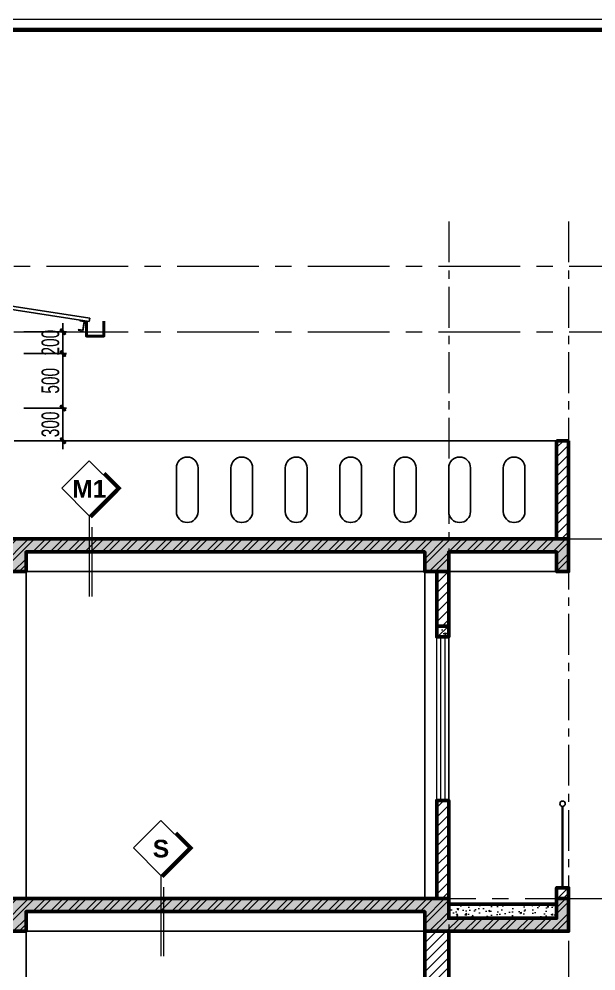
# Model space of a CAD drawing. Header units: millimetres. Extents: x 596422 to 1674380, y -367470 to 58862.
# Drawn here: x 890046 to 895342, y -25945 to -17213 of the extents above; entities that cross this region are included whole.
import ezdxf
from ezdxf.enums import TextEntityAlignment as Align

# ---------------------------------------------------------------- set-up
doc = ezdxf.new("R2010")
doc.units = ezdxf.units.MM
doc.header["$LTSCALE"] = 600
doc.header["$MEASUREMENT"] = 0
doc.linetypes.add('CENTER', pattern=[2, 1.25, -0.25, 0.25, -0.25])
doc.linetypes.add('CENTERX2', pattern=[4, 2.5, -0.5, 0.5, -0.5])
doc.layers.get('0').update_dxf_attribs({"lineweight": 0})
doc.layers.get('Defpoints').update_dxf_attribs({"lineweight": 0})
for name, color, linetype, lineweight in [('EG Dim', 8, 'Continuous', 18), ('LC Hatch', 252, 'Continuous', 9), ('LC Net dam2', 6, 'Continuous', 40), ('LC Net thay', 7, 'Continuous', 25), ('NET KY HIEU', 31, 'Continuous', 20), ('NET THEP', 1, 'Continuous', 20), ('NETTHAY', 253, 'Continuous', 25), ('truc', 76, 'CENTER', 9), ('VAT DUNG TV', 253, 'Continuous', 9), ('wall', 30, 'Continuous', 50)]:
    doc.layers.add(name, color=color, linetype=linetype, lineweight=lineweight)
doc.layers.add('Khungten_LCDI', color=7, linetype='Continuous')
doc.layers.add('Kichthuoc', color=9, linetype='Continuous')
doc.styles.add('CHU TO', font='VHARIALB.TTF')
doc.styles.add('HOATBIF', font='hoatbif.shx', dxfattribs={"width": 0.65})
doc.styles.add('Khungten', font='VHAVAN.TTF', dxfattribs={"width": 0.9, "height": 5000})
doc.styles.add('Title', font='VHAVAN.TTF', dxfattribs={"width": 0.8})
doc.dimstyles.new('1-100', dxfattribs={"dimscale": 300, "dimtxt": 1.2, "dimasz": 0.25, "dimexe": 0.5, "dimexo": 0, "dimgap": 0.3, "dimtad": 1, "dimdec": 0, "dimzin": 0, "dimdsep": 46, "dimtxsty": 'HOATBIF', "dimblk1": 'DOT', "dimblk2": 'DOT', "dimsah": 1, "dimcen": -1, "dimdle": 1, "dimclrd": 256, "dimclre": 256, "dimclrt": 4, "dimadec": 3, "dimazin": 2, "dimtfac": 0.333333, "dimtdec": 0, "dimtix": 1, "dimtmove": 2, "dimatfit": 3, "dimldrblk": 'DOT', "dimfxl": 1, "dimtvp": 0.833333, "dimtolj": 1, "dimtzin": 0, "dimarcsym": 0})
pattern_1 = [(50, (158421.94, 0), (143.452037, -12.550427), [15, -165]), (355, (158421.94, 0), (-27.750267, 150.438427), [12, -132]), (100.4514, (158433.9, -1.05), (115.701876, 137.887908), [12.748038, -140.228422]), (46.1842, (158421.94, 40), (213.44821, -33.103803), [22.5, -247.5]), (96.6356, (158439.73, 37.24), (186.93254, 194.823574), [19.12206, -210.3426]), (351.1842, (158421.94, 40), (186.93239, 194.82372), [18, -198]), (21, (158441.94, 30), (119.38141, -80.523778), [15, -165]), (326, (158441.94, 30), (48.663066, 145.03001), [12, -132]), (71.4514, (158451.89, 23.29), (168.044526, 64.5061), [12.748038, -140.228422]), (37.5, (158421.943, 0), (2.431971, 66.5787708), [0, -130.4, 0, -134, 0, -132.5]), (7.5, (158421.94, 0), (52.6139075, 78.8823424), [0, -76.4, 0, -127.4, 0, -50.5]), (327.5, (158377.343, 0), (106.7644872, -4.5109743), [0, -50, 0, -156, 0, -207]), (317.5, (158357.34, 0), (116.637234, 20.020996), [0, -65, 0, -103.6, 0, -147])]

# ---------------------------------------------------------------- blocks, each defined once
blk = doc.blocks.new('DOT')
at = {"layer": 'Kichthuoc'}
blk.add_line((-3, 0), (3, 0), dxfattribs=at)
at = {"layer": 'Kichthuoc', "color": 4}
blk.add_line((-1, -1), (1, 1), dxfattribs=at)
blk.add_lwpolyline([(0.5, 1), (-1, -0.5), (-0.5, -1), (1, 0.5)], close=True, dxfattribs=at)
blk = doc.blocks.new('*D528')
at = {"layer": 'Defpoints', "color": 0, "transparency": 16777216}
for p in [(890091.3, -20281.1), (890448, -20281.1), (890091.3, -20781.1)]:
    blk.add_point(p, dxfattribs=at)
at = {"layer": 'EG Dim', "lineweight": -2, "transparency": 16777216}
for p, q in [((890091.3, -20281.1), (890480.5, -20281.1)), ((890448, -20755.1), (890448, -20307.1)), ((890091.3, -20781.1), (890480.5, -20781.1))]:
    blk.add_line(p, q, dxfattribs=at)
at = {"layer": 'EG Dim', "lineweight": -2, "transparency": 16777216, "xscale": 26, "yscale": 26, "zscale": 26}
for p, rotation in [((890448, -20281.1), 90), ((890448, -20781.1), 270)]:
    blk.add_blockref('DOT', p, dxfattribs=dict(at, rotation=rotation))
at = {"layer": 'EG Dim', "color": 4, "transparency": 16777216, "insert": (890334.2, -20531.1), "char_height": 162.5, "attachment_point": 5, "rotation": 90, "style": 'HOATBIF'}
blk.add_mtext('\\A1;500', dxfattribs=at)
blk = doc.blocks.new('_Dot')
at = {"color": 0, "linetype": 'ByBlock', "lineweight": -2}
blk.add_line((-0.5, 0), (-1, 0), dxfattribs=at)
at = {"color": 0, "linetype": 'ByBlock', "const_width": 0.5}
blk.add_lwpolyline([(-0.25, 0, 1), (0.25, 0, 1)], format="xyb", close=True, dxfattribs=at)
blk = doc.blocks.new('*D529')
at = {"layer": 'Defpoints', "color": 0, "transparency": 16777216}
for p in [(890091.3, -20081.1), (890448, -20081.1), (890091.3, -20281.1)]:
    blk.add_point(p, dxfattribs=at)
at = {"layer": 'EG Dim', "lineweight": -2, "transparency": 16777216}
for p, q in [((890091.3, -20081.1), (890480.5, -20081.1)), ((890448, -20055.1), (890448, -20029.1)), ((890448, -20281.1), (890448, -20081.1)), ((890091.3, -20281.1), (890480.5, -20281.1)), ((890448, -20307.1), (890448, -20333.1))]:
    blk.add_line(p, q, dxfattribs=at)
at = {"layer": 'EG Dim', "lineweight": -2, "transparency": 16777216, "xscale": 26, "yscale": 26, "zscale": 26}
for p, rotation in [((890448, -20081.1), 270), ((890448, -20281.1), 90)]:
    blk.add_blockref('DOT', p, dxfattribs=dict(at, rotation=rotation))
at = {"layer": 'EG Dim', "color": 4, "transparency": 16777216, "insert": (890334.2, -20181.1), "char_height": 162.5, "attachment_point": 5, "rotation": 90, "style": 'HOATBIF'}
blk.add_mtext('\\A1;200', dxfattribs=at)
blk = doc.blocks.new('LCDI-new')
at = {"layer": 'Defpoints', "lineweight": 0}
blk.add_lwpolyline([(-1626044.71, 488105.01), (-1626044.71, 488402.01), (-1625624.71, 488402.01), (-1625624.71, 488105.01)], close=True, dxfattribs=at)
at = {"layer": 'Khungten_LCDI', "color": 5, "lineweight": 60}
blk.add_lwpolyline([(-1626032.71, 488107.01), (-1626032.71, 488400.01), (-1625626.71, 488400.01), (-1625626.71, 488107.01)], close=True, dxfattribs=at)
at = {"color": 2, "style": 'Title', "width": 1.824646}
for tag, p, p2 in [('TENBANVE1', (-1625663.58, 488164.65), (-1625629.32, 488164.65)), ('TENBANVE2', (-1625663.58, 488157.89), (-1625629.32, 488157.89))]:
    blk.add_attdef(tag, text='', height=2.5, dxfattribs=at).set_placement(p, p2, align=Align.FIT)
at = {"color": 7, "style": 'Khungten', "width": 0.8}
for tag, p in [('REVISION', (-1625637.72, 488146.05)), ('NGAYHT', (-1625637.25, 488137.42))]:
    blk.add_attdef(tag, text='', height=2, dxfattribs=at).set_placement(p, align=Align.CENTER)
at = {"color": 2, "style": 'Title', "width": 0.7}
blk.add_attdef('SOBANVE', text='', height=2.5, dxfattribs=at).set_placement((-1625637.09, 488114.55), align=Align.CENTER)
blk = doc.blocks.new('*U238')
at = {"layer": 'NET KY HIEU', "color": 1, "lineweight": -2, "ltscale": 600}
blk.add_line((30, -145), (30, -1009), dxfattribs=at)
blk.add_wipeout([(0, 688), (-344, 344), (0, 0), (344, 344)])
at = {"layer": 'NET KY HIEU', "color": 7, "lineweight": -2, "ltscale": 600}
blk.add_line((0, 0), (0, -1009), dxfattribs=at)
at = {"layer": 'NET KY HIEU', "color": 7, "linetype": 'Continuous', "lineweight": -2}
blk.add_lwpolyline([(0, 0), (344, 344), (0, 688), (-344, 344)], close=True, dxfattribs=at)
at = {"layer": 'NET KY HIEU', "linetype": 'Continuous', "lineweight": -2, "const_width": 44.2}
blk.add_lwpolyline([(16, -16), (375, 344), (188, 532)], dxfattribs=at)
at = {"layer": 'NET KY HIEU', "color": 4, "lineweight": -2, "style": 'CHU TO'}
blk.add_attdef('N1', text='', height=221, dxfattribs=at).set_placement((0, 336), align=Align.MIDDLE)
blk = doc.blocks.new('*D577')
at = {"layer": 'Defpoints', "color": 0, "transparency": 16777216}
for p in [(890091.3, -20781.1), (890448, -20781.1), (890091.3, -21081)]:
    blk.add_point(p, dxfattribs=at)
at = {"layer": 'EG Dim', "lineweight": -2, "transparency": 16777216}
for p, q in [((890091.3, -20781.1), (890480.5, -20781.1)), ((890448, -20755.1), (890448, -20729.1)), ((890448, -21081), (890448, -20781.1)), ((890091.3, -21081), (890480.5, -21081)), ((890448, -21107), (890448, -21133))]:
    blk.add_line(p, q, dxfattribs=at)
at = {"layer": 'EG Dim', "lineweight": -2, "transparency": 16777216, "xscale": 26, "yscale": 26, "zscale": 26}
for p, rotation in [((890448, -20781.1), 270), ((890448, -21081), 90)]:
    blk.add_blockref('DOT', p, dxfattribs=dict(at, rotation=rotation))
at = {"layer": 'EG Dim', "color": 4, "transparency": 16777216, "insert": (890334.2, -20931.1), "char_height": 162.5, "attachment_point": 5, "rotation": 90, "style": 'HOATBIF'}
blk.add_mtext('\\A1;300', dxfattribs=at)

msp = doc.modelspace()

# ---------------------------------------------------------------- hatches: boundary and pattern name
at = {"layer": 'LC Hatch', "ltscale": 2}
h = msp.add_hatch(dxfattribs=at)
h.set_pattern_fill('ANSI31', color=256, scale=500, double=1)
h.set_pattern_definition([(45, (-748979.697, -211380.35), (-44.1941738, 44.1941738), [])])
h.paths.add_polyline_path([(895090, -21081.1), (894980, -21081.1), (894980, -21981.1), (895090, -21981.1)])
at = {"layer": 'LC Hatch'}
h = msp.add_hatch(dxfattribs=at)
h.set_pattern_fill('THEP', color=256, scale=300)
h.set_pattern_definition([(45, (158421.94, 3300), (-79.549513, 79.549513), []), (45, (158474.98, 3300), (-79.549513, 79.549513), [])])
h.paths.add_polyline_path([(893990.2, -22101.1), (893990.2, -22101), (894980, -22101), (894980, -22263), (895090.1, -22281), (895090.1, -21981), (894980.1, -21981), (894980.1, -21981), (893990.1, -21981.1), (893990.1, -21981.1), (889890.1, -21981.1), (889890.1, -22281.1), (890110.1, -22281.1), (890110.1, -22101.1), (893770.1, -22101.1), (893770.1, -22281.1), (893990.1, -22281.1), (893990.1, -22101)])
h = msp.add_hatch(dxfattribs=at)
h.set_pattern_fill('AR-CONC', color=256, scale=20)
h.set_pattern_definition([(50, (158421.94, 3300), (143.452037, -12.550427), [15, -165]), (355, (158421.94, 3300), (-27.750267, 150.438427), [12, -132]), (100.4514, (158433.9, 3298.95), (115.701876, 137.887908), [12.748038, -140.228422]), (46.1842, (158421.94, 3340), (213.44821, -33.103803), [22.5, -247.5]), (96.6356, (158439.73, 3337.24), (186.93254, 194.823574), [19.12206, -210.3426]), (351.1842, (158421.94, 3340), (186.93239, 194.82372), [18, -198]), (21, (158441.94, 3330), (119.38141, -80.523778), [15, -165]), (326, (158441.94, 3330), (48.663066, 145.03001), [12, -132]), (71.4514, (158451.89, 3323.29), (168.044526, 64.5061), [12.748038, -140.228422]), (37.5, (158421.943, 3300), (2.431971, 66.5787708), [0, -130.4, 0, -134, 0, -132.5]), (7.5, (158421.94, 3300), (52.6139075, 78.8823424), [0, -76.4, 0, -127.4, 0, -50.5]), (327.5, (158377.343, 3300), (106.7644872, -4.5109743), [0, -50, 0, -156, 0, -207]), (317.5, (158357.34, 3300), (116.637234, 20.020996), [0, -65, 0, -103.6, 0, -147])])
h.paths.add_polyline_path([(893990.2, -22101.1), (893990.2, -22101), (894980, -22101), (894980, -22263), (895090.1, -22281), (895090.1, -21981), (894980.1, -21981), (894980.1, -21981), (893990.1, -21981.1), (893990.1, -21981.1), (889890.1, -21981.1), (889890.1, -22281.1), (890110.1, -22281.1), (890110.1, -22101.1), (893770.1, -22101.1), (893770.1, -22281.1), (893990.1, -22281.1), (893990.1, -22101)])
at = {"layer": 'LC Hatch', "ltscale": 2}
h = msp.add_hatch(dxfattribs=at)
h.set_pattern_fill('ANSI31', color=256, scale=500, double=1)
h.set_pattern_definition([(45, (-750079.42, -214480.366), (-44.1941738, 44.1941738), [])])
h.paths.add_polyline_path([(893880.3, -22781.1), (893990.2, -22781.1), (893990.2, -22281.1), (893880.3, -22281.1)])
at = {"layer": 'LC Hatch'}
h = msp.add_hatch(dxfattribs=at)
h.set_pattern_fill('AR-CONC', color=256, scale=20)
h.set_pattern_definition([(50, (167411.89, 3500.04), (143.452037, -12.550427), [15, -165]), (355, (167411.89, 3500.04), (-27.750267, 150.438427), [12, -132]), (100.4514, (167423.85, 3498.99), (115.701876, 137.887908), [12.748038, -140.228422]), (46.1842, (167411.89, 3540.04), (213.44821, -33.103803), [22.5, -247.5]), (96.6356, (167429.68, 3537.28), (186.93254, 194.823574), [19.12206, -210.3426]), (351.1842, (167411.9, 3540.04), (186.93239, 194.82372), [18, -198]), (21, (167431.89, 3530.04), (119.38141, -80.523778), [15, -165]), (326, (167431.89, 3530.04), (48.663066, 145.03001), [12, -132]), (71.4514, (167441.84, 3523.33), (168.044526, 64.5061), [12.748038, -140.228422]), (37.5, (167411.89, 3500.036), (2.431971, 66.5787708), [0, -130.4, 0, -134, 0, -132.5]), (7.5, (167411.89, 3500.036), (52.6139075, 78.8823424), [0, -76.4, 0, -127.4, 0, -50.5]), (327.5, (167367.29, 3500.036), (106.7644872, -4.5109743), [0, -50, 0, -156, 0, -207]), (317.5, (167347.29, 3500.04), (116.637234, 20.020996), [0, -65, 0, -103.6, 0, -147])])
h.paths.add_polyline_path([(893880.1, -22781.1), (893880.1, -22831.1), (893880.2, -22831.1), (893880.1, -22881.1), (893990.1, -22881.1), (893990.1, -22781.1)])
h = msp.add_hatch(dxfattribs=at)
h.set_pattern_fill('THEP', color=256, scale=300)
h.set_pattern_definition([(45, (167411.89, 3500.04), (-79.549513, 79.549513), []), (45, (167464.92, 3500.04), (-79.549513, 79.549513), [])])
h.paths.add_polyline_path([(893880.1, -22781.1), (893880.1, -22831.1), (893880.2, -22831.1), (893880.1, -22881.1), (893990.1, -22881.1), (893990.1, -22781.1)])
at = {"layer": 'LC Hatch', "ltscale": 2}
h = msp.add_hatch(dxfattribs=at)
h.set_pattern_fill('ANSI31', color=256, scale=500, double=1)
h.set_pattern_definition([(45, (-750079.48, -216980.32), (-44.1941738, 44.1941738), [])])
h.paths.add_polyline_path([(893880.2, -25281.1), (893990.2, -25281.1), (893990.1, -24381.1), (893880, -24381.1)])
at = {"layer": 'LC Hatch'}
h = msp.add_hatch(dxfattribs=at)
h.set_pattern_fill('THEP', color=256, scale=300)
h.set_pattern_definition([(45, (168511.84, 1100.08), (-79.549513, 79.549513), []), (45, (168564.87, 1100.08), (-79.549513, 79.549513), [])])
h.paths.add_polyline_path([(894980, -25181), (894980, -25231), (894980.1, -25231), (894980, -25281), (895090, -25281), (895090, -25181)])
h = msp.add_hatch(dxfattribs=at)
h.set_pattern_fill('THEP', color=256, scale=300)
h.set_pattern_definition([(45, (158421.94, 0), (-79.549513, 79.549513), []), (45, (158474.98, 0), (-79.549513, 79.549513), [])])
h.paths.add_polyline_path([(893990.1, -25581), (895090.1, -25581), (895090.1, -25281), (894980.1, -25281), (894980.1, -25461), (893990.1, -25461), (893990.1, -25281.1), (889890.1, -25281.1), (889890.1, -25581.1), (890110.1, -25581.1), (890110.1, -25401.1), (893770.1, -25401.1), (893770.1, -25581.1), (893990.1, -25581.1)])
h = msp.add_hatch(dxfattribs=at)
h.set_pattern_fill('AR-CONC', color=256, scale=20)
h.set_pattern_definition(pattern_1)
h.paths.add_polyline_path([(893990.1, -25581), (895090.1, -25581), (895090.1, -25281), (894980.1, -25281), (894980.1, -25461), (893990.1, -25461), (893990.1, -25281.1), (889890.1, -25281.1), (889890.1, -25581.1), (890110.1, -25581.1), (890110.1, -25401.1), (893770.1, -25401.1), (893770.1, -25581.1), (893990.1, -25581.1)])
h = msp.add_hatch(dxfattribs=at)
h.set_pattern_fill('AR-CONC', color=256, scale=20)
h.set_pattern_definition(pattern_1)
h.paths.add_polyline_path([(894980.1, -25331.1), (893990.2, -25331.1), (893990.1, -25461), (894980.1, -25461)])
at = {"layer": 'LC Hatch', "ltscale": 2}
h = msp.add_hatch(dxfattribs=at)
h.set_pattern_fill('ANSI31', color=256, scale=500, double=1)
h.set_pattern_definition([(45, (-750189.375, -217780.35), (-44.1941738, 44.1941738), [])])
h.paths.add_polyline_path([(893770.3, -26081.1), (893990.1, -26081.1), (893990.2, -25581.1), (893770.3, -25581.1)])

# ---------------------------------------------------------------- linework, layer by layer
at = {"layer": 'LC Hatch'}
for p, q in [((895030.1, -25181), (895030.1, -24435.5)), ((895040.1, -25181), (895040.1, -24435.5))]:
    msp.add_line(p, q, dxfattribs=at)
at = {"layer": 'LC Net dam2', "ltscale": 2}
msp.add_lwpolyline([(890664.4, -19985.2), (890664.4, -20121.1), (890824.4, -20121.1), (890824.4, -19985.2)], dxfattribs=at)
at = {"layer": 'LC Net thay'}
for p, q in [((890694.4, -19957.2), (887390, -19450.8)), ((890689.9, -19986.9), (887390.1, -19481.1)), ((890689.9, -19986.9), (890694.4, -19957.2)), ((895090, -21081.1), (889999.9, -21082.1)), ((890110.1, -22281.1), (890110.1, -25281.1)), ((890110.1, -22281.1), (895090, -22281.1)), ((893770.2, -22281), (893770.2, -25281.1)), ((893990.2, -22281.1), (893990.2, -25281.1)), ((890110.1, -25581.1), (890110.1, -28581.1)), ((890110.1, -25581.1), (893770.1, -25581.1)), ((893770.2, -25581.1), (893770.2, -28581.1)), ((893990.2, -25581.1), (893990.2, -28581.1))]:
    msp.add_line(p, q, dxfattribs=at)
msp.add_circle((895035.1, -24411), 25, dxfattribs=at)
at = {"layer": 'NET THEP'}
msp.add_lwpolyline([(890591.1, -20061.3), (890590.1, -20067.9), (890634.1, -20074.7), (890648.6, -19980.5), (890604.6, -19973.8), (890603.5, -19980.4), (890641, -19986.1), (890628.6, -20067.1), (890591.1, -20061.3)], dxfattribs=at)
at = {"layer": 'NETTHAY'}
for points in [[(891590, -21231.1), (891590, -21231.1, -0.414214), (891690, -21331.1), (891690, -21731.1, -0.414214), (891590, -21831.1), (891590, -21831.1, -0.414214), (891490, -21731.1), (891490, -21331.1, -0.414214)], [(892090, -21231.1), (892090, -21231.1, -0.414214), (892190, -21331.1), (892190, -21731.1, -0.414214), (892090, -21831.1), (892090, -21831.1, -0.414214), (891990, -21731.1), (891990, -21331.1, -0.414214)], [(892590, -21231.1), (892590, -21231.1, -0.414214), (892690, -21331.1), (892690, -21731.1, -0.414214), (892590, -21831.1), (892590, -21831.1, -0.414214), (892490, -21731.1), (892490, -21331.1, -0.414214)], [(893090, -21231.1), (893090, -21231.1, -0.414214), (893190, -21331.1), (893190, -21731.1, -0.414214), (893090, -21831.1), (893090, -21831.1, -0.414214), (892990, -21731.1), (892990, -21331.1, -0.414214)], [(893590, -21231.1), (893590, -21231.1, -0.414214), (893690, -21331.1), (893690, -21731.1, -0.414214), (893590, -21831.1), (893590, -21831.1, -0.414214), (893490, -21731.1), (893490, -21331.1, -0.414214)], [(894090, -21231.1), (894090, -21231.1, -0.414214), (894190, -21331.1), (894190, -21731.1, -0.414214), (894090, -21831.1), (894090, -21831.1, -0.414214), (893990, -21731.1), (893990, -21331.1, -0.414214)], [(894590, -21231.1), (894590, -21231.1, -0.414214), (894690, -21331.1), (894690, -21731.1, -0.414214), (894590, -21831.1), (894590, -21831.1, -0.414214), (894490, -21731.1), (894490, -21331.1, -0.414214)]]:
    msp.add_lwpolyline(points, format="xyb", close=True, dxfattribs=at)
at = {"layer": 'truc', "ltscale": 0.5}
for p, q in [((893989.9, -19069.4), (893990.3, -29972.7)), ((895089.9, -19069.4), (895090.3, -29772.7))]:
    msp.add_line(p, q, dxfattribs=at)
at = {"layer": 'truc', "linetype": 'CENTERX2', "ltscale": 0.5}
for p, q in [((883096.9, -19481.1), (897596.9, -19481.1)), ((883096.9, -20081.1), (897596.9, -20081.1)), ((889890, -21981.1), (897596.9, -21981.1)), ((889890.1, -25281.1), (897596.9, -25281.1))]:
    msp.add_line(p, q, dxfattribs=at)
at = {"layer": 'VAT DUNG TV'}
for p, q in [((893915.1, -22881.1), (893915.1, -24381.1)), ((893955.1, -22881.1), (893955.1, -24381.1))]:
    msp.add_line(p, q, dxfattribs=at)
msp.add_lwpolyline([(893880.1, -22881.1), (893990.1, -22881.1), (893990.1, -24381.1), (893880.1, -24381.1)], close=True, dxfattribs=at)
at = {"layer": 'wall'}
for p, q in [((894980, -21081.1), (895090, -21081.1)), ((893990.2, -22281.1), (893990.2, -22101)), ((893880.1, -22881.1), (893990.1, -22881.1)), ((894980, -25281), (895090, -25281))]:
    msp.add_line(p, q, dxfattribs=at)
at = {"layer": 'wall', "ltscale": 2}
msp.add_line((893990.2, -25331.1), (894980.1, -25331.1), dxfattribs=at)
at = {"layer": 'wall'}
for points in [[(894980, -21081.1), (894980, -21981.1), (895090, -21981.1), (895090, -21081.1)], [(893990.2, -22781.1), (893990.1, -22281.1), (893880.1, -22281.1), (893880.1, -22781.1)], [(893990.2, -25281.1), (893990, -24381.1), (893880, -24381.1), (893880.2, -25281.1)], [(893990.3, -26081.1), (893990.1, -25581.1), (893770.1, -25581.1), (893770.3, -26081.1)]]:
    msp.add_lwpolyline(points, dxfattribs=at)
at = {"layer": 'wall', "ltscale": 2}
for points in [[(893990, -21981.1), (895090, -21981), (895090, -22281), (894980, -22281), (894980, -22101), (893990, -22101), (893990, -22281.1), (893770, -22281.1), (893770, -22101.1), (890110, -22101.1), (890110, -22281.1), (889890, -22281.1), (889890, -21981.1), (895090, -21981)], [(893990.1, -25581), (895090.1, -25581), (895090.1, -25281), (894980.1, -25281), (894980.1, -25461), (893990.1, -25461), (893990.1, -25281.1), (889890.1, -25281.1), (889890.1, -25581.1), (890110.1, -25581.1), (890110.1, -25401.1), (893770.1, -25401.1), (893770.1, -25581.1), (893990.1, -25581.1), (893990.1, -25581)]]:
    msp.add_lwpolyline(points, dxfattribs=at)
at = {"layer": 'wall'}
for points in [[(893990.2, -22831.1), (893990.2, -22881.1), (893880.1, -22881.1), (893880.2, -22831.1), (893880.1, -22831.1), (893880.1, -22781.1), (893990.2, -22781.1)], [(895090.1, -25231), (895090.1, -25281), (894980, -25281), (894980.1, -25231), (894980, -25231), (894980, -25181), (895090.1, -25181)]]:
    msp.add_lwpolyline(points, close=True, dxfattribs=at)

# ---------------------------------------------------------------- block references
at = {"layer": 'Kichthuoc', "xscale": 50.00000000005321, "yscale": 50.00000000005321, "zscale": 50.00000000005321}
msp.add_blockref('LCDI-new', (82183678.8, -24437313), dxfattribs=at)

# ---------------------------------------------------------------- dimensions: what is measured, and where the dimension line sits
at = {"layer": 'EG Dim'}
for base, p1, p2, picture, middle in [((890448, -20081.1), (890091.3, -20281.1), (890091.3, -20081.1), '*D529', (890334.2, -20181.1)), ((890448, -20281.1), (890091.3, -20781.1), (890091.3, -20281.1), '*D528', (890334.2, -20531.1)), ((890448, -20781.1), (890091.3, -21081), (890091.3, -20781.1), '*D577', (890334.2, -20931.1))]:
    dim = msp.add_linear_dim(base=base, p1=p1, p2=p2, angle=90, dimstyle='1-100', override={"dimscale": 65, "dimtxt": 2.5, "dimasz": 0.4, "dimgap": 0.5}, dxfattribs=at)
    dim.commit()
    dim.dimension.update_dxf_attribs({"geometry": picture, "text_midpoint": middle})

# ---------------------------------------------------------------- next in the draw order: block references
at = {"xscale": 0.7333333333604968, "yscale": 0.7333333333604968, "zscale": 0.7333333333604968}
for p, values in [((890690.9, -21768.9), {'N1': 'm1'}), ((891348.5, -25068.9), {'N1': 's'})]:
    msp.add_blockref('*U238', p, dxfattribs=at).add_auto_attribs(values)

doc.saveas('drawing.dxf')
